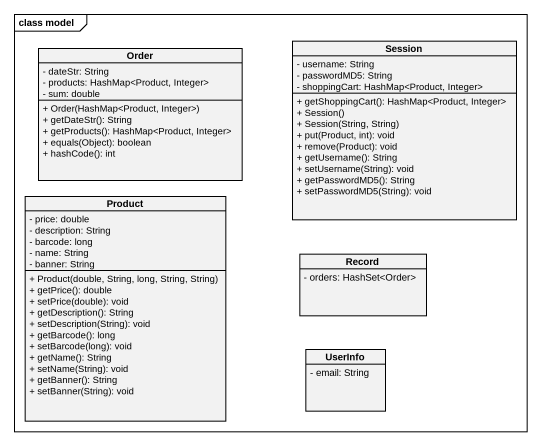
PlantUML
@startuml
mainframe class model
hide circle
hide empty members
skinparam classAttributeIconSize 0
class Order {
  - dateStr: String
  - products: HashMap<Product, Integer>
  - sum: double
  + Order(HashMap<Product, Integer>)
  + getDateStr(): String
  + getProducts(): HashMap<Product, Integer>
  + equals(Object): boolean
  + hashCode(): int
}
class Session {
  - username: String
  - passwordMD5: String
  - shoppingCart: HashMap<Product, Integer>
  + getShoppingCart(): HashMap<Product, Integer>
  + Session()
  + Session(String, String)
  + put(Product, int): void
  + remove(Product): void
  + getUsername(): String
  + setUsername(String): void
  + getPasswordMD5(): String
  + setPasswordMD5(String): void
}
class Product {
  - price: double
  - description: String
  - barcode: long
  - name: String
  - banner: String
  + Product(double, String, long, String, String)
  + getPrice(): double
  + setPrice(double): void
  + getDescription(): String
  + setDescription(String): void
  + getBarcode(): long
  + setBarcode(long): void
  + getName(): String
  + setName(String): void
  + getBanner(): String
  + setBanner(String): void
}
class "Record" as Record_ {
  - orders: HashSet<Order>
}
class UserInfo {
  - email: String
}
@enduml
